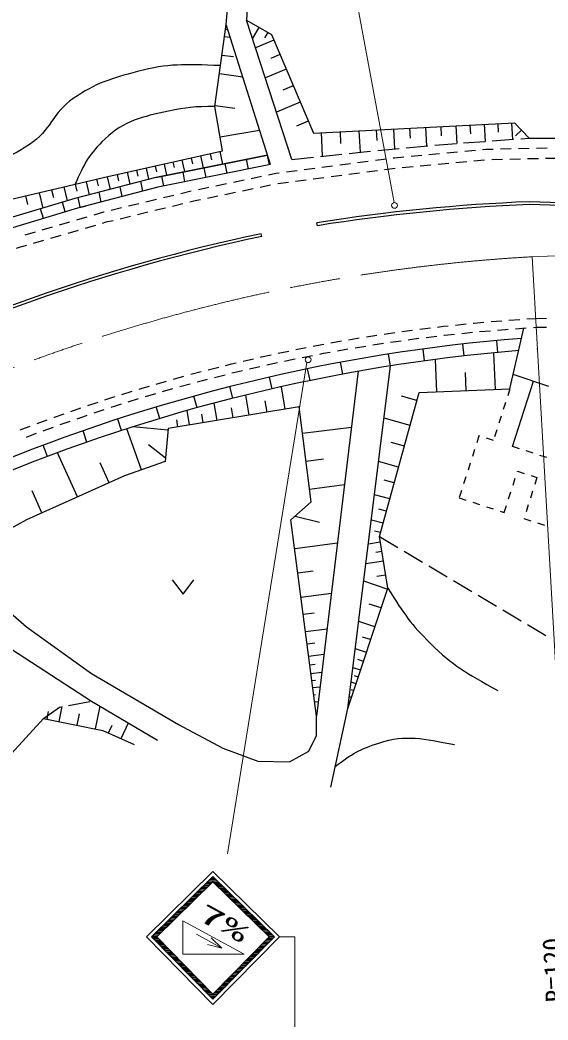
# Model space of a CAD drawing. Units: millimetres, scale not verified. Extents: x 40000 to 680000, y 20000 to 380000.
# Drawn here: x 117568 to 154326, y 262491 to 332172 of the extents above; entities that cross this region are included whole.
import ezdxf
from ezdxf.enums import TextEntityAlignment as Align

# ---------------------------------------------------------------- set-up
doc = ezdxf.new("R2010")
doc.units = ezdxf.units.MM
doc.header["$LTSCALE"] = 1000
doc.linetypes.add('CHAIN', pattern=[18.5, 12, -1.5, 3.5, -1.5])
for name, color, linetype, lineweight in [('M-BGD', 7, 'Continuous', 25), ('M-BMK', 2, 'CHAIN', 13), ('M-STR-HTXT', 7, 'Continuous', 13), ('M-STR-STRC', 7, 'Continuous', 13)]:
    doc.layers.add(name, color=color, linetype=linetype, lineweight=lineweight)
doc.styles.add('ＭＳ ゴシック', font='')
doc.styles.get('ＭＳ ゴシック').set_extended_font_data('MS Gothic')

msp = doc.modelspace()

# ---------------------------------------------------------------- hatches: boundary and pattern name
at = {"layer": 'M-STR-STRC', "lineweight": 25}
h = msp.add_hatch(dxfattribs=at)
h.set_pattern_fill('USER', color=256, style=0, pattern_type=2)
h.set_pattern_definition([(0.5894, (131001, 272479), (-2.0572, 199.9894), []), (0.5894, (131001, 272579), (-2.0572, 199.9894), [])])
h.paths.add_polyline_path([(131001, 272479), (135276, 268292), (131001, 263932), (126728, 268292), (131001, 272479), (131001, 272129), (134915, 268295), (131001, 264289), (127089, 268295), (131001, 272129)])

# ---------------------------------------------------------------- linework, layer by layer
at = {"layer": 'M-BGD'}
for p, q in [((131913, 331869), (132509, 338903)), ((133761, 339141), (133343, 332167)), ((131138, 326146), (131913, 331869)), ((135013, 322092), (131913, 331869)), ((133343, 332167), (135072, 331153)), ((136503, 322450), (133343, 332167)), ((131799, 331032), (132195, 330979)), ((131867, 331528), (132064, 331501)), ((134206, 331661), (133757, 330895)), ((134819, 331302), (134595, 330919)), ((135072, 331153), (137993, 324298)), ((135236, 330770), (133973, 330231)), ((131624, 329733), (132436, 329623)), ((135666, 329759), (135035, 329490)), ((131448, 328434), (133072, 328214)), ((136097, 328749), (134655, 328134)), ((136588, 327595), (135867, 327288)), ((131674, 323046), (131138, 326146)), ((131149, 326226), (132528, 326040)), ((137080, 326441), (135433, 325740)), ((137641, 325124), (136818, 324773)), ((137993, 324298), (152003, 325013)), ((146858, 324750), (146891, 324095)), ((147906, 324804), (147969, 323568)), ((148894, 324854), (148926, 324236)), ((149883, 324905), (149944, 323714)), ((150836, 324953), (150866, 324358)), ((151789, 325002), (151847, 323854)), ((152003, 325013), (153016, 323940)), ((131504, 324031), (134247, 324506)), ((138527, 324325), (138611, 322675)), ((139846, 324392), (139888, 323568)), ((141166, 324460), (141242, 322957)), ((142367, 324521), (142406, 323770)), ((143569, 324582), (143641, 323182)), ((144690, 324640), (144725, 323939)), ((145810, 324697), (145877, 323387)), ((152487, 324500), (152069, 324105)), ((144462, 323257), (145956, 323394)), ((146454, 323440), (147353, 323523)), ((147353, 323523), (147948, 323567)), ((148447, 323603), (149943, 323714)), ((150441, 323750), (151937, 323860)), ((152436, 323897), (153016, 323940)), ((153016, 323940), (165296, 323940)), ((123686, 321257), (131674, 323046)), ((127015, 321203), (134800, 322763)), ((130132, 322700), (130319, 321865)), ((130800, 322850), (130893, 322432)), ((131468, 323000), (131662, 322134)), ((134937, 322077), (134800, 322763)), ((138492, 322663), (139983, 322823)), ((140480, 322876), (141511, 322986)), ((141511, 322986), (141972, 323029)), ((142470, 323074), (143964, 323211)), ((145539, 322729), (144792, 322658)), ((146783, 322846), (146037, 322776)), ((148028, 322963), (147281, 322893)), ((149272, 323081), (148526, 323010)), ((149995, 323149), (149770, 323128)), ((150519, 323160), (149995, 323149)), ((151769, 323188), (151019, 323171)), ((153018, 323215), (152269, 323199)), ((154268, 323242), (153518, 323226)), ((126972, 321993), (127059, 321603)), ((135013, 322092), (127173, 320520)), ((127595, 322133), (127770, 321354)), ((128218, 322272), (128305, 321883)), ((128841, 322411), (129022, 321605)), ((129486, 322556), (129577, 322153)), ((131996, 321487), (131858, 322174)), ((133467, 321782), (133329, 322468)), ((136503, 322450), (137994, 322609)), ((139334, 321988), (138590, 321891)), ((140573, 322149), (139830, 322052)), ((141813, 322311), (141069, 322214)), ((143052, 322473), (142309, 322376)), ((143638, 322549), (143548, 322537)), ((144294, 322611), (143638, 322549)), ((144185, 321898), (144932, 321968)), ((145429, 322015), (146176, 322086)), ((146674, 322133), (147421, 322203)), ((147918, 322250), (148665, 322320)), ((149163, 322367), (149910, 322438)), ((150409, 322458), (151159, 322474)), ((151659, 322485), (152408, 322502)), ((152908, 322513), (153658, 322529)), ((154158, 322540), (154908, 322556)), ((117069, 319707), (123686, 321257)), ((123629, 321244), (123834, 320372)), ((124328, 321401), (124426, 320964)), ((125028, 321558), (125213, 320732)), ((125688, 321706), (125781, 321293)), ((126349, 321853), (126523, 321074)), ((127584, 320603), (127446, 321289)), ((129054, 320898), (128917, 321584)), ((130525, 321192), (130388, 321879)), ((134389, 321266), (133654, 321113)), ((135373, 321471), (134878, 321368)), ((135615, 321503), (135373, 321471)), ((136855, 321664), (136111, 321567)), ((138094, 321826), (137351, 321729)), ((139225, 321268), (139969, 321365)), ((140465, 321429), (141208, 321526)), ((141704, 321591), (142448, 321688)), ((142944, 321753), (143687, 321850)), ((120627, 320541), (120853, 319573)), ((121401, 320722), (121514, 320238)), ((122175, 320903), (122388, 319995)), ((122902, 321074), (123009, 320619)), ((124671, 319867), (124534, 320555)), ((126125, 320247), (125987, 320934)), ((131941, 320756), (131207, 320603)), ((133165, 321011), (132431, 320858)), ((134283, 320529), (135017, 320682)), ((135507, 320783), (136250, 320880)), ((136746, 320944), (137490, 321041)), ((137986, 321106), (138729, 321203)), ((117959, 319916), (118098, 319323)), ((118908, 320138), (119159, 319064)), ((119767, 320339), (119893, 319802)), ((127173, 320520), (121570, 319058)), ((123218, 319488), (123080, 320175)), ((128279, 319951), (127550, 319775)), ((129494, 320243), (128765, 320067)), ((130717, 320501), (129983, 320348)), ((130611, 319764), (131346, 319917)), ((131835, 320019), (132569, 320172)), ((133059, 320274), (133793, 320427)), ((120717, 318801), (120515, 319471)), ((121561, 319090), (122129, 319203)), ((121760, 319129), (121626, 319796)), ((125848, 319366), (125119, 319191)), ((127064, 319658), (126334, 319483)), ((128175, 319206), (128904, 319381)), ((129390, 319498), (129767, 319588)), ((129767, 319588), (130122, 319662)), ((169972, 318773), (153030, 319308)), ((121570, 319058), (116808, 317626)), ((119198, 318344), (118997, 319015)), ((123387, 318775), (122697, 318574)), ((123418, 318782), (123387, 318775)), ((124633, 319074), (123904, 318899)), ((124529, 318329), (125258, 318504)), ((125744, 318621), (126473, 318797)), ((126960, 318913), (127689, 319089)), ((121016, 318087), (120296, 317878)), ((122217, 318435), (121496, 318226)), ((122116, 317677), (122836, 317886)), ((123317, 318025), (123567, 318098)), ((123567, 318098), (124043, 318212)), ((138276, 317839), (138241, 318035)), ((118615, 317391), (117895, 317182)), ((119816, 317739), (119095, 317530)), ((119715, 316981), (120435, 317190)), ((120915, 317329), (121636, 317538)), ((134400, 317085), (134359, 317281)), ((117318, 316272), (117605, 316369)), ((117605, 316369), (118034, 316493)), ((118514, 316633), (119235, 316842)), ((146634, 310779), (147059, 310831)), ((147059, 310831), (147379, 310864)), ((147876, 310916), (148622, 310994)), ((149120, 311045), (149193, 311053)), ((149193, 311053), (149867, 311111)), ((150365, 311154), (151112, 311218)), ((151611, 311256), (152359, 311306)), ((152858, 311340), (153470, 311382)), ((153470, 311382), (154220, 311389)), ((141681, 310093), (142422, 310211)), ((142916, 310288), (143659, 310392)), ((144154, 310462), (144897, 310566)), ((145393, 310627), (146137, 310718)), ((145841, 310054), (146586, 310145)), ((147082, 310206), (147129, 310211)), ((147129, 310211), (147828, 310284)), ((148325, 310336), (149071, 310414)), ((149569, 310460), (150316, 310524)), ((150815, 310567), (151378, 310615)), ((151378, 310615), (151562, 310627)), ((151671, 306472), (152656, 310702)), ((152061, 310661), (152809, 310712)), ((153308, 310746), (153507, 310759)), ((153483, 310758), (154233, 310766)), ((137988, 309445), (138576, 309561)), ((138576, 309561), (138725, 309587)), ((139217, 309674), (139955, 309805)), ((140448, 309893), (140688, 309935)), ((140688, 309935), (141188, 310015)), ((140893, 309337), (141634, 309455)), ((142128, 309533), (142869, 309651)), ((143364, 309721), (144106, 309825)), ((144602, 309895), (145011, 309952)), ((145011, 309952), (145345, 309993)), ((148490, 308763), (148395, 309593)), ((150835, 309007), (150757, 309839)), ((134316, 308684), (134374, 308698)), ((134374, 308698), (135049, 308843)), ((135538, 308948), (136272, 309105)), ((136761, 309205), (137497, 309349)), ((137206, 308657), (137942, 308801)), ((138433, 308897), (138690, 308948)), ((138690, 308948), (139170, 309033)), ((139662, 309120), (140401, 309251)), ((143363, 308069), (143233, 308894)), ((145739, 308418), (145626, 309246)), ((150672, 306430), (150567, 308979)), ((131884, 308108), (132285, 308210)), ((132285, 308210), (132612, 308286)), ((133099, 308400), (133829, 308570)), ((133541, 307863), (134271, 308034)), ((134759, 308143), (135493, 308300)), ((135981, 308405), (136596, 308537)), ((136596, 308537), (136715, 308561)), ((140039, 307498), (139886, 308320)), ((140399, 284188), (143363, 308069)), ((146594, 306262), (146501, 308514)), ((128257, 307154), (128981, 307351)), ((129463, 307482), (130187, 307679)), ((130672, 307802), (131399, 307986)), ((131112, 307270), (131840, 307454)), ((132324, 307577), (132432, 307604)), ((132432, 307604), (133054, 307749)), ((137761, 307052), (137592, 307870)), ((141114, 307693), (138207, 283666)), ((148633, 306346), (148581, 307621)), ((154385, 306628), (151910, 307467)), ((126076, 306521), (126576, 306667)), ((127056, 306807), (127777, 307017)), ((128697, 306628), (129420, 306825)), ((129903, 306956), (130364, 307081)), ((130364, 307081), (130628, 307148)), ((132384, 305817), (132179, 306627)), ((135114, 306476), (134927, 307290)), ((136020, 305056), (135762, 306617)), ((151859, 302445), (153309, 306995)), ((124028, 305885), (124186, 305934)), ((124664, 306082), (125380, 306305)), ((125858, 306453), (126076, 306521)), ((126294, 305936), (127014, 306145)), ((127494, 306285), (128215, 306495)), ((129900, 305158), (129677, 305963)), ((133522, 304642), (133291, 306036)), ((142591, 296191), (145357, 306211)), ((145206, 305667), (144120, 305966)), ((145357, 306211), (151671, 306472)), ((151671, 306472), (151520, 305995)), ((122287, 305309), (122999, 305544)), ((123473, 305701), (124028, 305885)), ((123909, 305188), (124218, 305291)), ((124218, 305291), (124623, 305417)), ((125100, 305565), (125817, 305788)), ((137007, 305219), (127874, 303706)), ((131292, 304272), (131093, 305474)), ((134771, 304849), (134642, 305629)), ((137842, 298591), (137007, 305219)), ((151368, 305519), (151216, 305043)), ((119968, 304501), (120634, 304735)), ((121105, 304900), (121813, 305148)), ((121539, 304392), (122193, 304621)), ((122193, 304621), (122247, 304639)), ((122722, 304796), (123434, 305031)), ((127294, 304406), (127053, 305206)), ((129369, 303954), (129202, 304957)), ((130330, 304113), (130231, 304714)), ((132407, 304457), (132292, 305154)), ((151064, 304566), (150912, 304090)), ((117957, 303755), (118285, 303877)), ((118754, 304051), (119457, 304312)), ((119926, 304486), (119968, 304501)), ((120360, 303978), (121067, 304226)), ((124627, 303570), (124368, 304365)), ((127864, 303594), (125414, 303817)), ((128566, 303820), (128483, 304322)), ((144727, 303928), (142911, 304430)), ((117585, 303609), (117957, 303755)), ((118016, 303108), (118179, 303172)), ((118179, 303172), (118718, 303372)), ((119187, 303546), (119890, 303807)), ((122229, 302761), (121954, 303549)), ((126022, 300831), (125015, 303692)), ((127874, 303706), (127665, 301410)), ((137239, 303374), (140643, 303803)), ((149517, 303191), (149366, 302715)), ((149571, 303175), (149517, 303191)), ((150760, 303613), (150608, 303137)), ((119477, 301762), (119183, 302544)), ((127686, 301634), (126517, 302558)), ((144326, 302476), (143418, 302727)), ((150523, 302871), (150047, 303023)), ((152335, 302293), (151859, 302445)), ((121559, 298937), (120173, 302014)), ((149214, 302239), (149062, 301762)), ((153288, 301989), (152812, 302141)), ((154241, 301686), (153764, 301837)), ((123771, 299933), (123148, 301316)), ((127665, 301410), (124847, 300418)), ((137484, 301431), (138699, 301584)), ((143925, 301024), (142536, 301407)), ((148910, 301286), (148758, 300810)), ((124847, 300418), (118011, 297339)), ((148606, 300333), (148454, 299857)), ((152197, 300721), (152198, 300725)), ((152198, 300725), (152675, 300573)), ((153151, 300421), (153560, 300291)), ((137729, 299488), (140158, 299794)), ((143618, 299913), (142924, 300104)), ((151893, 299768), (152045, 300245)), ((153560, 300291), (153408, 299815)), ((119097, 297828), (118404, 299367)), ((143312, 298802), (142249, 299095)), ((148302, 299381), (148151, 298904)), ((151589, 298816), (151741, 299292)), ((153256, 299338), (153104, 298862)), ((136433, 297339), (137842, 298591)), ((148138, 298866), (148615, 298714)), ((149091, 298563), (149568, 298411)), ((150044, 298259), (150520, 298107)), ((151286, 297863), (151437, 298339)), ((152952, 298385), (152800, 297909)), ((136723, 297597), (138416, 297182)), ((143077, 297952), (142546, 298098)), ((150997, 297955), (151286, 297863)), ((118011, 297339), (112792, 294469)), ((138207, 283666), (136433, 297339)), ((142842, 297102), (142030, 297326)), ((152648, 297433), (152647, 297429)), ((152647, 297429), (153123, 297277)), ((153600, 297125), (154076, 296973)), ((142663, 296452), (142256, 296564)), ((143165, 292590), (142591, 296191)), ((142591, 296191), (143879, 295423)), ((136692, 295344), (139666, 295730)), ((142654, 295792), (141823, 295659)), ((142760, 295127), (142345, 295060)), ((144309, 295167), (145597, 294399)), ((112792, 294469), (118011, 289876)), ((142867, 294461), (141650, 294267)), ((146027, 294143), (147315, 293375)), ((136911, 293654), (137968, 293791)), ((143022, 293488), (142413, 293391)), ((128168, 293172), (128918, 292172)), ((128918, 292172), (129668, 293172)), ((143141, 292518), (141500, 293058)), ((147745, 293119), (149034, 292351)), ((137130, 291963), (139244, 292237)), ((140399, 284188), (143165, 292590)), ((149463, 292095), (150752, 291328)), ((142709, 291205), (141888, 291475)), ((137286, 290762), (138037, 290859)), ((151181, 291072), (152470, 290304)), ((142277, 289892), (141153, 290262)), ((152899, 290048), (154188, 289280)), ((118011, 289876), (122551, 286641)), ((137442, 289560), (138944, 289755)), ((116028, 288937), (122551, 284710)), ((137553, 288707), (138086, 288776)), ((141981, 288993), (141419, 289178)), ((137664, 287854), (138730, 287992)), ((141685, 288094), (140915, 288347)), ((137742, 287247), (138121, 287296)), ((141482, 287478), (141097, 287605)), ((122551, 286641), (128605, 283092)), ((137821, 286641), (138579, 286739)), ((141279, 286862), (140752, 287036)), ((141123, 286387), (140860, 286474)), ((137885, 286145), (138138, 286178)), ((137950, 285649), (138455, 285715)), ((140967, 285912), (140627, 286024)), ((138014, 285153), (138140, 285170)), ((140654, 284963), (140501, 285013)), ((140810, 285438), (140640, 285493)), ((120282, 283292), (120491, 284326)), ((120307, 284292), (120457, 284320)), ((120949, 284412), (122424, 284686)), ((122551, 284710), (127143, 281996)), ((122816, 282779), (123137, 284363)), ((138078, 284658), (138331, 284690)), ((140498, 284488), (140421, 284513)), ((119211, 283509), (120307, 284292)), ((119455, 283460), (119559, 283977)), ((121549, 283036), (121710, 283828)), ((138207, 282309), (138207, 283666)), ((139199, 278708), (140399, 284188)), ((115662, 279647), (119211, 283509)), ((119211, 283509), (123334, 282674)), ((123734, 282493), (123983, 283044)), ((124614, 282095), (125113, 283196)), ((128605, 283092), (131684, 281422)), ((123334, 282674), (125526, 281683)), ((137685, 281213), (138207, 282309)), ((131684, 281422), (134136, 280535)), ((136328, 280482), (137685, 281213)), ((134136, 280535), (136328, 280482))]:
    msp.add_line(p, q, dxfattribs=at)
for points in [[(134800, 322763), (127015, 321203), (121381, 319732), (116581, 318288), (110660, 316072)], [(248453, 304439), (244750, 305757), (239851, 307358), (234638, 308897), (230396, 309966), (225653, 310971), (220882, 311818), (207551, 314202), (197322, 315959), (188849, 317152), (183795, 317780), (176105, 318533), (169984, 318972), (153022, 319508)]]:
    msp.add_lwpolyline(points, dxfattribs=at)
at = {"layer": 'M-BGD', "lineweight": 13}
msp.add_circle((137631, 308501), 200, dxfattribs=at)
at = {"layer": 'M-BGD'}
for centre, radius, start, end in [((157976, 194849), 124757, 92.27601, 99.10045), ((157976, 194849), 124557, 92.27601, 99.10045), ((160113, 195211), 124757, 101.91352, 132.29819), ((160113, 195211), 124557, 101.91352, 132.29819), ((162197, 188355), 122021, 94.5626, 130.8553), ((162197, 188355), 121186, 94.68843, 130.8553), ((154093, 58294), 250938, 90.11419, 90.12471), ((162197, 188355), 121186, 94.06585, 94.07132)]:
    msp.add_arc(centre, radius, start, end, dxfattribs=at)
for points, knots in [([(152786, 341410), (154808, 338876), (155459, 338129), (156876, 335827), (157910, 334148), (158285, 333090), (159309, 331405), (160325, 329731), (160833, 328728), (162128, 327259), (163437, 325772), (164100, 325281), (165938, 323909)], [0, 0, 0, 0, 1, 1, 1, 2, 2, 2, 3, 3, 3, 4, 4, 4, 4]), ([(131524, 328995), (128963, 329077), (127939, 329161), (125754, 328585), (123920, 328102), (122841, 327778), (121277, 326706), (119853, 325730), (119683, 324440), (118236, 323500), (116609, 322442), (115516, 321993), (113593, 321731), (111066, 321386), (109649, 322250), (107125, 322615), (105502, 322850), (104607, 323078), (102979, 323278), (98092, 323881), (96175, 323464), (90376, 323002)], [0, 0, 0, 0, 1, 1, 1, 2, 2, 2, 3, 3, 3, 4, 4, 4, 5, 5, 5, 6, 6, 6, 7, 7, 7, 7]), ([(131138, 326146), (129695, 326143), (129149, 326086), (127910, 325821), (126066, 325428), (124860, 325180), (123488, 323887), (122410, 322871), (122025, 322167), (121401, 320722)], [0, 0, 0, 0, 1, 1, 1, 2, 2, 2, 3, 3, 3, 3]), ([(143165, 292590), (144320, 290750), (144790, 290071), (146140, 288728), (147727, 287148), (148612, 286698), (150836, 285440)], [0, 0, 0, 0, 1, 1, 1, 2, 2, 2, 2]), ([(139517, 280162), (140667, 281039), (141265, 281369), (142539, 281787), (144495, 282430), (145622, 282076), (147810, 281683)], [0, 0, 0, 0, 1, 1, 1, 2, 2, 2, 2])]:
    msp.add_open_spline(points, degree=3, knots=knots, dxfattribs=at)
at = {"layer": 'M-BMK'}
msp.add_lwpolyline([(169881, 315452), (169316, 315492), (167360, 315608), (165403, 315700), (163444, 315768), (161485, 315810), (159526, 315825), (157566, 315811), (155607, 315769), (153649, 315695), (153224, 315675)], dxfattribs=at)
msp.add_arc((160113, 195211), 120661, 93.27284, 132.01328, dxfattribs=at)
at = {"layer": 'M-STR-HTXT'}
for p, q in [((143623, 319451), (138837, 345221)), ((153224, 315675), (156190, 263808))]:
    msp.add_line(p, q, dxfattribs=at)
msp.add_circle((143639, 319256), 200, dxfattribs=at)
at = {"layer": 'M-STR-STRC'}
for p, q in [((137526, 308312), (132002, 274073)), ((126728, 268292), (131001, 272479)), ((131001, 272479), (135276, 268292)), ((127089, 268295), (131001, 272129)), ((131001, 272129), (134915, 268295)), ((128893, 267080), (128893, 269401)), ((128893, 269401), (133170, 267080)), ((131001, 263932), (126728, 268292)), ((131001, 264289), (127089, 268295)), ((129857, 268461), (131624, 267502)), ((134915, 268295), (131001, 264289)), ((135276, 268292), (131001, 263932)), ((135630, 268295), (136709, 268295)), ((136709, 268295), (136709, 260748)), ((131624, 267502), (130619, 267748)), ((131624, 267502), (130870, 268211)), ((128893, 267080), (133170, 267080))]:
    msp.add_line(p, q, dxfattribs=at)
msp.add_lwpolyline([(135630, 268295), (131001, 272829), (126375, 268295), (131001, 263575)], close=True, dxfattribs=at)

# ---------------------------------------------------------------- texts
at = {"layer": 'M-STR-HTXT', "style": 'ＭＳ ゴシック'}
msp.add_text('R=120', height=1320, rotation=93.273, dxfattribs=at).set_placement((155891, 263791), align=Align.BOTTOM_LEFT)
at = {"layer": 'M-STR-STRC', "style": 'ＭＳ ゴシック', "width": 2}
msp.add_text('7%', height=1320, rotation=331.504, dxfattribs=at).set_placement((131236, 268320), align=Align.BOTTOM_CENTER)

doc.saveas('drawing.dxf')
